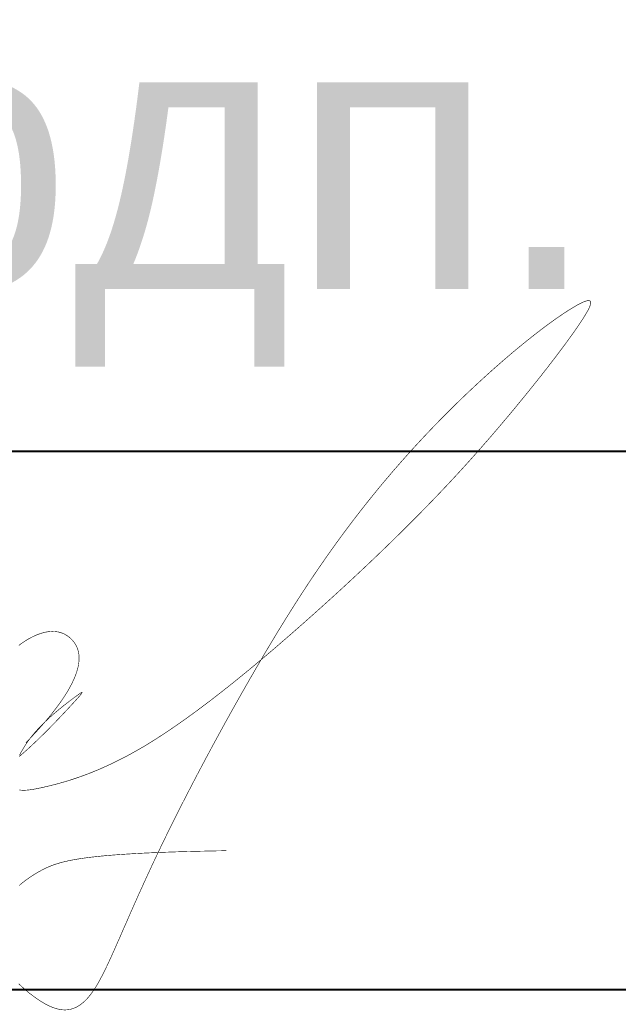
# Model space of a CAD drawing. Header units: millimetres. Extents: x -251843 to -243433, y -86292 to -80352.
# Drawn here: x -244859.1 to -244803.5, y -85993.9 to -85901.9 of the extents above; entities that cross this region are included whole.
import ezdxf

# ---------------------------------------------------------------- set-up
doc = ezdxf.new("R2010")
doc.units = ezdxf.units.MM
doc.linetypes.add('K5LT32768', pattern=[0])
doc.layers.add('Default', color=7, linetype='Continuous')
doc.layers.add('Format', color=7, linetype='Continuous')
doc.styles.add('style5', font='arial.ttf', dxfattribs={"height": 3})

msp = doc.modelspace()

# ---------------------------------------------------------------- linework, layer by layer
at = {"layer": 'Default', "color": 0, "linetype": 'K5LT32768', "const_width": 0.054}
for points in [[(-244859.18, -85973.406), (-244859.139, -85973.414), (-244859.096, -85973.421), (-244859.052, -85973.427), (-244859.007, -85973.432), (-244858.96, -85973.436), (-244858.912, -85973.439), (-244858.862, -85973.441), (-244858.811, -85973.442), (-244858.759, -85973.442), (-244858.705, -85973.441), (-244858.65, -85973.44), (-244858.594, -85973.437), (-244858.536, -85973.434), (-244858.476, -85973.429), (-244858.415, -85973.424), (-244858.353, -85973.418), (-244858.289, -85973.411), (-244858.224, -85973.403), (-244858.157, -85973.394), (-244858.019, -85973.374), (-244857.874, -85973.351), (-244857.724, -85973.324), (-244857.568, -85973.295), (-244857.405, -85973.262), (-244857.236, -85973.227), (-244857.06, -85973.189), (-244856.878, -85973.148), (-244856.69, -85973.105), (-244856.495, -85973.059), (-244856.294, -85973.01), (-244856.086, -85972.958), (-244855.871, -85972.903), (-244855.65, -85972.844), (-244855.423, -85972.782), (-244855.189, -85972.717), (-244854.949, -85972.647), (-244854.703, -85972.572), (-244854.577, -85972.534), (-244854.45, -85972.494), (-244854.321, -85972.453), (-244854.191, -85972.411), (-244854.059, -85972.367), (-244853.925, -85972.322), (-244853.79, -85972.277), (-244853.654, -85972.229), (-244853.516, -85972.181), (-244853.376, -85972.131), (-244853.235, -85972.079), (-244853.092, -85972.027), (-244852.947, -85971.972), (-244852.802, -85971.917), (-244852.654, -85971.86), (-244852.505, -85971.801), (-244852.355, -85971.741), (-244852.203, -85971.679), (-244852.049, -85971.616), (-244851.894, -85971.551), (-244851.737, -85971.484), (-244851.579, -85971.416), (-244851.42, -85971.346), (-244851.259, -85971.274), (-244851.096, -85971.201), (-244850.932, -85971.126), (-244850.766, -85971.049), (-244850.599, -85970.97), (-244850.43, -85970.889), (-244850.26, -85970.807), (-244850.089, -85970.722), (-244849.916, -85970.636), (-244849.741, -85970.547), (-244849.565, -85970.457), (-244849.387, -85970.365), (-244849.208, -85970.27), (-244849.028, -85970.174), (-244848.846, -85970.075), (-244848.663, -85969.974), (-244848.478, -85969.871), (-244848.292, -85969.766), (-244848.104, -85969.659), (-244847.915, -85969.55), (-244847.724, -85969.438), (-244847.532, -85969.324), (-244847.338, -85969.208), (-244847.143, -85969.089), (-244846.947, -85968.968), (-244846.749, -85968.845), (-244846.55, -85968.719), (-244846.35, -85968.592), (-244846.148, -85968.462), (-244845.945, -85968.33), (-244845.74, -85968.195), (-244845.535, -85968.059), (-244845.328, -85967.921), (-244845.12, -85967.78), (-244844.911, -85967.638), (-244844.7, -85967.493), (-244844.489, -85967.347), (-244844.276, -85967.198), (-244844.063, -85967.048), (-244843.848, -85966.895), (-244843.632, -85966.741), (-244843.415, -85966.585), (-244843.197, -85966.427), (-244842.978, -85966.267), (-244842.759, -85966.106), (-244842.538, -85965.943), (-244842.316, -85965.778), (-244842.094, -85965.611), (-244841.87, -85965.443), (-244841.646, -85965.273), (-244841.421, -85965.102), (-244841.195, -85964.929), (-244840.969, -85964.754), (-244840.741, -85964.578), (-244840.513, -85964.4), (-244840.285, -85964.221), (-244840.055, -85964.04), (-244839.825, -85963.858), (-244839.594, -85963.675), (-244839.363, -85963.49), (-244839.131, -85963.304), (-244838.899, -85963.116), (-244838.666, -85962.928), (-244838.432, -85962.738), (-244838.198, -85962.546), (-244837.964, -85962.354), (-244837.729, -85962.16), (-244837.493, -85961.965), (-244837.257, -85961.769), (-244836.785, -85961.374), (-244836.311, -85960.975), (-244835.835, -85960.572), (-244835.359, -85960.165), (-244834.882, -85959.754), (-244834.403, -85959.34), (-244833.925, -85958.924), (-244833.445, -85958.504), (-244832.966, -85958.082), (-244832.486, -85957.658), (-244832.007, -85957.232), (-244831.527, -85956.804), (-244831.048, -85956.374), (-244830.569, -85955.941), (-244830.09, -85955.507), (-244829.612, -85955.071), (-244829.135, -85954.633), (-244828.659, -85954.194), (-244828.183, -85953.753), (-244827.708, -85953.31), (-244827.235, -85952.866), (-244826.762, -85952.42), (-244826.291, -85951.973), (-244825.822, -85951.524), (-244825.354, -85951.074), (-244824.887, -85950.623), (-244824.423, -85950.17), (-244823.96, -85949.716), (-244823.5, -85949.262), (-244823.041, -85948.806), (-244822.585, -85948.349), (-244822.131, -85947.891), (-244821.905, -85947.662), (-244821.679, -85947.432), (-244821.454, -85947.202), (-244821.23, -85946.972), (-244821.007, -85946.742), (-244820.784, -85946.511), (-244820.562, -85946.281), (-244820.34, -85946.05), (-244820.12, -85945.819), (-244819.9, -85945.588), (-244819.681, -85945.356), (-244819.462, -85945.124), (-244819.245, -85944.893), (-244819.028, -85944.661), (-244818.812, -85944.428), (-244818.597, -85944.196), (-244818.383, -85943.963), (-244818.169, -85943.731), (-244817.957, -85943.498), (-244817.745, -85943.265), (-244817.535, -85943.031), (-244817.325, -85942.798), (-244817.116, -85942.565), (-244816.908, -85942.332), (-244816.702, -85942.1), (-244816.496, -85941.867), (-244816.292, -85941.635), (-244816.089, -85941.403), (-244815.685, -85940.941), (-244815.287, -85940.481), (-244814.894, -85940.023), (-244814.507, -85939.568), (-244814.125, -85939.117), (-244813.748, -85938.67), (-244813.378, -85938.226), (-244813.015, -85937.788), (-244812.658, -85937.354), (-244812.308, -85936.926), (-244811.965, -85936.504), (-244811.629, -85936.088), (-244811.301, -85935.679), (-244810.981, -85935.277), (-244810.669, -85934.883), (-244810.366, -85934.496), (-244810.071, -85934.118), (-244809.786, -85933.748), (-244809.509, -85933.388), (-244809.242, -85933.037), (-244808.985, -85932.696), (-244808.738, -85932.365), (-244808.501, -85932.046), (-244808.274, -85931.738), (-244808.058, -85931.441), (-244807.854, -85931.156), (-244807.66, -85930.885), (-244807.478, -85930.626), (-244807.308, -85930.38), (-244807.149, -85930.147), (-244807.074, -85930.035), (-244807.001, -85929.926), (-244806.932, -85929.821), (-244806.865, -85929.718), (-244806.801, -85929.619), (-244806.74, -85929.522), (-244806.682, -85929.429), (-244806.626, -85929.339), (-244806.573, -85929.252), (-244806.523, -85929.167), (-244806.476, -85929.086), (-244806.432, -85929.008), (-244806.39, -85928.932), (-244806.351, -85928.86), (-244806.315, -85928.79), (-244806.281, -85928.724), (-244806.25, -85928.66), (-244806.222, -85928.599), (-244806.197, -85928.541), (-244806.174, -85928.486), (-244806.154, -85928.433), (-244806.137, -85928.383), (-244806.122, -85928.336), (-244806.11, -85928.292), (-244806.101, -85928.251), (-244806.094, -85928.212), (-244806.09, -85928.176), (-244806.089, -85928.159), (-244806.088, -85928.143), (-244806.089, -85928.127), (-244806.09, -85928.112), (-244806.091, -85928.098), (-244806.093, -85928.084), (-244806.096, -85928.071), (-244806.1, -85928.059), (-244806.104, -85928.047), (-244806.109, -85928.036), (-244806.114, -85928.025), (-244806.12, -85928.016), (-244806.127, -85928.007), (-244806.134, -85927.998), (-244806.142, -85927.99), (-244806.151, -85927.983), (-244806.16, -85927.976), (-244806.17, -85927.97), (-244806.18, -85927.965), (-244806.192, -85927.96), (-244806.203, -85927.956), (-244806.216, -85927.953), (-244806.229, -85927.95), (-244806.243, -85927.948), (-244806.257, -85927.946), (-244806.272, -85927.945), (-244806.287, -85927.945), (-244806.304, -85927.945), (-244806.338, -85927.948), (-244806.375, -85927.952), (-244806.414, -85927.959), (-244806.456, -85927.969), (-244806.5, -85927.981), (-244806.547, -85927.995), (-244806.596, -85928.011), (-244806.647, -85928.03), (-244806.701, -85928.051), (-244806.757, -85928.075), (-244806.816, -85928.1), (-244806.877, -85928.128), (-244806.941, -85928.158), (-244807.007, -85928.19), (-244807.075, -85928.225), (-244807.146, -85928.261), (-244807.219, -85928.3), (-244807.294, -85928.341), (-244807.372, -85928.384), (-244807.452, -85928.429), (-244807.535, -85928.476), (-244807.619, -85928.525), (-244807.706, -85928.577), (-244807.795, -85928.63), (-244807.887, -85928.686), (-244807.981, -85928.744), (-244808.077, -85928.804), (-244808.175, -85928.866), (-244808.276, -85928.93), (-244808.378, -85928.997), (-244808.483, -85929.066), (-244808.591, -85929.136), (-244808.7, -85929.21), (-244808.925, -85929.362), (-244809.159, -85929.524), (-244809.402, -85929.694), (-244809.653, -85929.873), (-244809.912, -85930.061), (-244810.18, -85930.258), (-244810.455, -85930.464), (-244810.739, -85930.679), (-244811.032, -85930.903), (-244811.332, -85931.137), (-244811.639, -85931.379), (-244811.796, -85931.504), (-244811.955, -85931.631), (-244812.116, -85931.76), (-244812.279, -85931.891), (-244812.443, -85932.025), (-244812.61, -85932.162), (-244812.778, -85932.3), (-244812.948, -85932.441), (-244813.12, -85932.584), (-244813.294, -85932.73), (-244813.47, -85932.878), (-244813.647, -85933.029), (-244813.827, -85933.181), (-244814.008, -85933.337), (-244814.191, -85933.494), (-244814.375, -85933.654), (-244814.562, -85933.817), (-244814.75, -85933.982), (-244814.94, -85934.149), (-244815.132, -85934.319), (-244815.325, -85934.491), (-244815.52, -85934.666), (-244815.717, -85934.843), (-244815.915, -85935.023), (-244816.115, -85935.205), (-244816.317, -85935.39), (-244816.52, -85935.577), (-244816.725, -85935.767), (-244816.932, -85935.959), (-244817.14, -85936.154), (-244817.35, -85936.352), (-244817.561, -85936.552), (-244817.773, -85936.755), (-244817.988, -85936.96), (-244818.203, -85937.168), (-244818.42, -85937.378), (-244818.638, -85937.591), (-244818.858, -85937.807), (-244819.079, -85938.026), (-244819.301, -85938.247), (-244819.525, -85938.471), (-244819.75, -85938.697), (-244819.976, -85938.927), (-244820.203, -85939.159), (-244820.432, -85939.393), (-244820.662, -85939.631), (-244820.892, -85939.871), (-244821.124, -85940.114), (-244821.357, -85940.36), (-244821.592, -85940.609), (-244821.827, -85940.86), (-244822.063, -85941.115), (-244822.3, -85941.372), (-244822.538, -85941.632), (-244822.777, -85941.895), (-244823.017, -85942.161), (-244823.258, -85942.43), (-244823.499, -85942.702), (-244823.742, -85942.977), (-244823.985, -85943.254), (-244824.229, -85943.535), (-244824.474, -85943.819), (-244824.719, -85944.105), (-244824.965, -85944.395), (-244825.212, -85944.688), (-244825.46, -85944.984), (-244825.708, -85945.283), (-244825.956, -85945.585), (-244826.205, -85945.89), (-244826.455, -85946.198), (-244826.705, -85946.51), (-244826.956, -85946.824), (-244827.207, -85947.142), (-244827.459, -85947.463), (-244827.711, -85947.787), (-244827.963, -85948.114), (-244828.215, -85948.444), (-244828.468, -85948.778), (-244828.722, -85949.115), (-244828.975, -85949.455), (-244829.229, -85949.798), (-244829.483, -85950.144), (-244829.737, -85950.494), (-244829.991, -85950.847), (-244830.245, -85951.204), (-244830.5, -85951.563), (-244830.754, -85951.926), (-244831.009, -85952.292), (-244831.264, -85952.661), (-244831.518, -85953.034), (-244831.773, -85953.41), (-244832.027, -85953.789), (-244832.282, -85954.171), (-244832.536, -85954.556), (-244832.79, -85954.944), (-244833.043, -85955.334), (-244833.297, -85955.727), (-244833.55, -85956.123), (-244833.802, -85956.52), (-244834.054, -85956.92), (-244834.306, -85957.322), (-244834.557, -85957.726), (-244834.807, -85958.131), (-244835.056, -85958.539), (-244835.305, -85958.947), (-244835.553, -85959.357), (-244835.801, -85959.768), (-244836.047, -85960.181), (-244836.293, -85960.594), (-244836.537, -85961.008), (-244836.781, -85961.422), (-244837.024, -85961.837), (-244837.265, -85962.253), (-244837.506, -85962.669), (-244837.747, -85963.085), (-244837.986, -85963.501), (-244838.224, -85963.917), (-244838.461, -85964.333), (-244838.696, -85964.749), (-244838.931, -85965.164), (-244839.164, -85965.579), (-244839.396, -85965.993), (-244839.627, -85966.407), (-244839.856, -85966.82), (-244840.084, -85967.232), (-244840.31, -85967.643), (-244840.535, -85968.053), (-244840.758, -85968.461), (-244840.98, -85968.869), (-244841.199, -85969.275), (-244841.417, -85969.679), (-244841.634, -85970.082), (-244841.848, -85970.482), (-244842.061, -85970.881), (-244842.271, -85971.278), (-244842.48, -85971.673), (-244842.686, -85972.066), (-244842.891, -85972.456), (-244843.093, -85972.844), (-244843.293, -85973.23), (-244843.491, -85973.612), (-244843.687, -85973.992), (-244843.88, -85974.369), (-244844.071, -85974.744), (-244844.259, -85975.115), (-244844.445, -85975.482), (-244844.629, -85975.847), (-244844.809, -85976.208), (-244844.988, -85976.565), (-244845.163, -85976.919), (-244845.336, -85977.27), (-244845.506, -85977.616), (-244845.673, -85977.958), (-244845.837, -85978.296), (-244845.999, -85978.63), (-244846.157, -85978.96), (-244846.313, -85979.286), (-244846.466, -85979.608), (-244846.616, -85979.925), (-244846.763, -85980.238), (-244846.908, -85980.548), (-244847.05, -85980.853), (-244847.326, -85981.451), (-244847.593, -85982.033), (-244847.85, -85982.6), (-244848.098, -85983.15), (-244848.337, -85983.685), (-244848.568, -85984.204), (-244848.79, -85984.708), (-244849.005, -85985.196), (-244849.794, -85987), (-244849.976, -85987.414), (-244850.152, -85987.814), (-244850.322, -85988.199), (-244850.488, -85988.57), (-244850.65, -85988.927), (-244850.807, -85989.271), (-244850.885, -85989.437), (-244850.961, -85989.6), (-244851.037, -85989.76), (-244851.111, -85989.916), (-244851.185, -85990.069), (-244851.259, -85990.218), (-244851.331, -85990.364), (-244851.403, -85990.507), (-244851.475, -85990.647), (-244851.546, -85990.783), (-244851.616, -85990.916), (-244851.686, -85991.045), (-244851.756, -85991.172), (-244851.825, -85991.295), (-244851.894, -85991.415), (-244851.963, -85991.532), (-244852.032, -85991.645), (-244852.1, -85991.756), (-244852.168, -85991.863), (-244852.236, -85991.967), (-244852.305, -85992.069), (-244852.373, -85992.167), (-244852.441, -85992.262), (-244852.509, -85992.354), (-244852.577, -85992.442), (-244852.645, -85992.528), (-244852.713, -85992.611), (-244852.782, -85992.691), (-244852.85, -85992.769), (-244852.918, -85992.843), (-244852.986, -85992.914), (-244853.055, -85992.983), (-244853.123, -85993.048), (-244853.192, -85993.111), (-244853.26, -85993.171), (-244853.329, -85993.229), (-244853.398, -85993.284), (-244853.467, -85993.336), (-244853.536, -85993.385), (-244853.605, -85993.432), (-244853.674, -85993.476), (-244853.743, -85993.517), (-244853.813, -85993.556), (-244853.882, -85993.592), (-244853.952, -85993.626), (-244854.022, -85993.657), (-244854.092, -85993.686), (-244854.163, -85993.713), (-244854.233, -85993.736), (-244854.304, -85993.758), (-244854.375, -85993.777), (-244854.446, -85993.794), (-244854.517, -85993.808), (-244854.589, -85993.82), (-244854.661, -85993.83), (-244854.733, -85993.838), (-244854.805, -85993.843), (-244854.878, -85993.846), (-244854.951, -85993.847), (-244855.024, -85993.846), (-244855.097, -85993.843), (-244855.171, -85993.837), (-244855.245, -85993.83), (-244855.319, -85993.82), (-244855.393, -85993.808), (-244855.468, -85993.795), (-244855.544, -85993.779), (-244855.619, -85993.761), (-244855.695, -85993.741), (-244855.771, -85993.72), (-244855.848, -85993.696), (-244855.925, -85993.671), (-244856.002, -85993.644), (-244856.08, -85993.615), (-244856.158, -85993.584), (-244856.236, -85993.551), (-244856.315, -85993.517), (-244856.394, -85993.481), (-244856.474, -85993.443), (-244856.554, -85993.403), (-244856.635, -85993.362), (-244856.716, -85993.319), (-244856.797, -85993.275), (-244856.879, -85993.229), (-244856.961, -85993.181), (-244857.044, -85993.132), (-244857.127, -85993.082), (-244857.211, -85993.029), (-244857.295, -85992.976), (-244857.379, -85992.921), (-244857.463, -85992.865), (-244857.548, -85992.807), (-244857.632, -85992.748), (-244857.717, -85992.688), (-244857.802, -85992.627), (-244857.887, -85992.564), (-244857.972, -85992.5), (-244858.057, -85992.435), (-244858.142, -85992.369), (-244858.227, -85992.302), (-244858.312, -85992.234), (-244858.396, -85992.164), (-244858.481, -85992.094), (-244858.565, -85992.023), (-244858.649, -85991.951), (-244858.732, -85991.878), (-244858.815, -85991.804), (-244858.898, -85991.73), (-244858.981, -85991.654), (-244859.063, -85991.578), (-244859.144, -85991.501), (-244859.225, -85991.424)], [(-244858.561, -85969.018), (-244858.425, -85968.877), (-244858.29, -85968.737), (-244858.159, -85968.599), (-244858.029, -85968.462), (-244857.902, -85968.326), (-244857.777, -85968.192), (-244857.654, -85968.059), (-244857.533, -85967.927), (-244857.415, -85967.797), (-244857.299, -85967.668), (-244857.185, -85967.54), (-244857.073, -85967.414), (-244856.964, -85967.288), (-244856.856, -85967.164), (-244856.751, -85967.041), (-244856.648, -85966.92), (-244856.547, -85966.799), (-244856.448, -85966.68), (-244856.351, -85966.562), (-244856.256, -85966.446), (-244856.163, -85966.33), (-244856.072, -85966.215), (-244855.983, -85966.102), (-244855.896, -85965.99), (-244855.81, -85965.879), (-244855.727, -85965.769), (-244855.646, -85965.66), (-244855.567, -85965.553), (-244855.489, -85965.446), (-244855.414, -85965.341), (-244855.34, -85965.237), (-244855.268, -85965.134), (-244855.198, -85965.032), (-244855.129, -85964.931), (-244855.063, -85964.831), (-244854.998, -85964.732), (-244854.935, -85964.634), (-244854.874, -85964.538), (-244854.814, -85964.442), (-244854.756, -85964.348), (-244854.7, -85964.255), (-244854.645, -85964.162), (-244854.592, -85964.071), (-244854.541, -85963.981), (-244854.491, -85963.892), (-244854.443, -85963.803), (-244854.397, -85963.716), (-244854.352, -85963.63), (-244854.308, -85963.545), (-244854.266, -85963.461), (-244854.226, -85963.378), (-244854.187, -85963.296), (-244854.149, -85963.214), (-244854.113, -85963.134), (-244854.079, -85963.055), (-244854.045, -85962.977), (-244854.014, -85962.9), (-244853.983, -85962.823), (-244853.954, -85962.748), (-244853.927, -85962.673), (-244853.9, -85962.6), (-244853.875, -85962.527), (-244853.852, -85962.456), (-244853.829, -85962.385), (-244853.808, -85962.315), (-244853.788, -85962.246), (-244853.77, -85962.178), (-244853.752, -85962.111), (-244853.736, -85962.045), (-244853.721, -85961.979), (-244853.707, -85961.915), (-244853.694, -85961.851), (-244853.683, -85961.788), (-244853.672, -85961.726), (-244853.663, -85961.665), (-244853.655, -85961.605), (-244853.647, -85961.545), (-244853.641, -85961.486), (-244853.636, -85961.429), (-244853.632, -85961.372), (-244853.629, -85961.315), (-244853.627, -85961.26), (-244853.626, -85961.205), (-244853.626, -85961.151), (-244853.626, -85961.098), (-244853.628, -85961.046), (-244853.63, -85960.994), (-244853.634, -85960.943), (-244853.638, -85960.893), (-244853.643, -85960.844), (-244853.649, -85960.795), (-244853.656, -85960.747), (-244853.664, -85960.7), (-244853.672, -85960.653), (-244853.681, -85960.608), (-244853.691, -85960.563), (-244853.702, -85960.518), (-244853.713, -85960.474), (-244853.725, -85960.431), (-244853.738, -85960.389), (-244853.751, -85960.347), (-244853.765, -85960.306), (-244853.78, -85960.266), (-244853.795, -85960.226), (-244853.811, -85960.187), (-244853.828, -85960.148), (-244853.845, -85960.11), (-244853.862, -85960.073), (-244853.88, -85960.036), (-244853.899, -85960), (-244853.918, -85959.965), (-244853.937, -85959.93), (-244853.958, -85959.896), (-244853.978, -85959.862), (-244853.999, -85959.829), (-244854.02, -85959.796), (-244854.042, -85959.764), (-244854.064, -85959.732), (-244854.109, -85959.671), (-244854.156, -85959.612), (-244854.204, -85959.554), (-244854.252, -85959.499), (-244854.302, -85959.446), (-244854.352, -85959.394), (-244854.404, -85959.345), (-244854.456, -85959.297), (-244854.508, -85959.251), (-244854.562, -85959.207), (-244854.616, -85959.165), (-244854.671, -85959.125), (-244854.726, -85959.086), (-244854.783, -85959.05), (-244854.84, -85959.015), (-244854.897, -85958.982), (-244854.955, -85958.95), (-244855.014, -85958.921), (-244855.074, -85958.893), (-244855.134, -85958.867), (-244855.195, -85958.843), (-244855.256, -85958.821), (-244855.318, -85958.8), (-244855.381, -85958.781), (-244855.444, -85958.764), (-244855.508, -85958.749), (-244855.573, -85958.735), (-244855.637, -85958.723), (-244855.703, -85958.712), (-244855.769, -85958.704), (-244855.835, -85958.697), (-244855.903, -85958.691), (-244855.97, -85958.688), (-244856.038, -85958.686), (-244856.107, -85958.685), (-244856.176, -85958.686), (-244856.245, -85958.689), (-244856.315, -85958.694), (-244856.386, -85958.7), (-244856.457, -85958.708), (-244856.528, -85958.717), (-244856.6, -85958.728), (-244856.672, -85958.74), (-244856.744, -85958.754), (-244856.817, -85958.77), (-244856.89, -85958.787), (-244856.964, -85958.806), (-244857.038, -85958.826), (-244857.112, -85958.848), (-244857.187, -85958.871), (-244857.262, -85958.896), (-244857.338, -85958.922), (-244857.413, -85958.949), (-244857.489, -85958.979), (-244857.566, -85959.009), (-244857.642, -85959.042), (-244857.719, -85959.075), (-244857.796, -85959.11), (-244857.874, -85959.147), (-244857.951, -85959.185), (-244858.029, -85959.224), (-244858.107, -85959.265), (-244858.185, -85959.307), (-244858.264, -85959.35), (-244858.343, -85959.395), (-244858.421, -85959.441), (-244858.501, -85959.489), (-244858.58, -85959.538), (-244858.659, -85959.588), (-244858.739, -85959.64), (-244858.818, -85959.693), (-244858.898, -85959.748), (-244858.978, -85959.803), (-244859.058, -85959.86), (-244859.138, -85959.918), (-244859.218, -85959.978)], [(-244859.19, -85970.31), (-244859.077, -85970.214), (-244858.963, -85970.116), (-244858.849, -85970.017), (-244858.734, -85969.917), (-244858.62, -85969.815), (-244858.505, -85969.713), (-244858.391, -85969.61), (-244858.276, -85969.505), (-244858.162, -85969.4), (-244858.047, -85969.295), (-244857.82, -85969.082), (-244857.593, -85968.867), (-244857.368, -85968.651), (-244857.146, -85968.434), (-244856.926, -85968.218), (-244856.709, -85968.003), (-244856.496, -85967.789), (-244856.287, -85967.577), (-244856.082, -85967.367), (-244855.883, -85967.162), (-244855.688, -85966.96), (-244855.5, -85966.763), (-244855.317, -85966.572), (-244855.142, -85966.386), (-244854.974, -85966.207), (-244854.813, -85966.035), (-244854.516, -85965.716), (-244854.255, -85965.433), (-244854.028, -85965.185), (-244853.835, -85964.972), (-244853.752, -85964.879), (-244853.676, -85964.793), (-244853.609, -85964.716), (-244853.549, -85964.646), (-244853.498, -85964.584), (-244853.454, -85964.53), (-244853.418, -85964.483), (-244853.389, -85964.444), (-244853.367, -85964.411), (-244853.359, -85964.398), (-244853.353, -85964.386), (-244853.349, -85964.375), (-244853.346, -85964.367), (-244853.346, -85964.36), (-244853.347, -85964.355), (-244853.349, -85964.351), (-244853.354, -85964.349), (-244853.36, -85964.349), (-244853.368, -85964.35), (-244853.377, -85964.353), (-244853.388, -85964.357), (-244853.401, -85964.363), (-244853.416, -85964.37), (-244853.45, -85964.389), (-244853.49, -85964.413), (-244853.536, -85964.443), (-244853.589, -85964.479), (-244853.648, -85964.519), (-244853.712, -85964.565), (-244853.859, -85964.67), (-244854.028, -85964.794), (-244854.218, -85964.935), (-244854.427, -85965.093), (-244854.654, -85965.265), (-244854.772, -85965.357), (-244854.895, -85965.452), (-244855.02, -85965.551), (-244855.148, -85965.653), (-244855.279, -85965.758), (-244855.411, -85965.866), (-244855.546, -85965.978), (-244855.683, -85966.092), (-244855.821, -85966.209), (-244855.96, -85966.328), (-244856.1, -85966.451), (-244856.24, -85966.575), (-244856.381, -85966.703), (-244856.522, -85966.832), (-244856.662, -85966.964), (-244856.802, -85967.097), (-244856.941, -85967.233), (-244857.079, -85967.37), (-244857.215, -85967.51), (-244857.283, -85967.58), (-244857.35, -85967.651), (-244857.417, -85967.722), (-244857.483, -85967.794), (-244857.548, -85967.866), (-244857.613, -85967.938), (-244857.678, -85968.011), (-244857.741, -85968.084), (-244857.804, -85968.157), (-244857.866, -85968.231), (-244857.928, -85968.304), (-244857.988, -85968.379), (-244858.048, -85968.453), (-244858.107, -85968.528), (-244858.165, -85968.603), (-244858.222, -85968.678), (-244858.278, -85968.754), (-244858.333, -85968.829), (-244858.387, -85968.905), (-244858.44, -85968.981), (-244858.492, -85969.057), (-244858.544, -85969.133), (-244858.594, -85969.209), (-244858.644, -85969.286), (-244858.692, -85969.362), (-244858.74, -85969.438), (-244858.786, -85969.514), (-244858.832, -85969.59), (-244858.877, -85969.666), (-244858.92, -85969.742), (-244858.963, -85969.818), (-244859.005, -85969.893), (-244859.045, -85969.969), (-244859.085, -85970.044), (-244859.124, -85970.119), (-244859.162, -85970.193)], [(-244859.188, -85982.287), (-244859.069, -85982.186), (-244858.947, -85982.085), (-244858.885, -85982.035), (-244858.822, -85981.986), (-244858.759, -85981.936), (-244858.695, -85981.887), (-244858.63, -85981.838), (-244858.565, -85981.79), (-244858.499, -85981.742), (-244858.432, -85981.694), (-244858.365, -85981.646), (-244858.297, -85981.598), (-244858.228, -85981.551), (-244858.159, -85981.504), (-244858.089, -85981.457), (-244858.018, -85981.411), (-244857.947, -85981.365), (-244857.875, -85981.319), (-244857.802, -85981.274), (-244857.728, -85981.228), (-244857.654, -85981.183), (-244857.579, -85981.139), (-244857.503, -85981.094), (-244857.427, -85981.05), (-244857.35, -85981.007), (-244857.272, -85980.963), (-244857.193, -85980.92), (-244857.114, -85980.877), (-244857.034, -85980.835), (-244856.952, -85980.792), (-244856.87, -85980.75), (-244856.786, -85980.709), (-244856.701, -85980.668), (-244856.613, -85980.627), (-244856.523, -85980.586), (-244856.431, -85980.546), (-244856.336, -85980.506), (-244856.238, -85980.467), (-244856.138, -85980.428), (-244856.033, -85980.389), (-244855.925, -85980.35), (-244855.813, -85980.313), (-244855.697, -85980.275), (-244855.577, -85980.238), (-244855.452, -85980.201), (-244855.322, -85980.165), (-244855.188, -85980.129), (-244855.047, -85980.093), (-244854.902, -85980.058), (-244854.75, -85980.024), (-244854.592, -85979.99), (-244854.429, -85979.956), (-244854.258, -85979.923), (-244854.081, -85979.89), (-244853.897, -85979.858), (-244853.705, -85979.826), (-244853.506, -85979.795), (-244853.299, -85979.764), (-244853.085, -85979.734), (-244852.862, -85979.704), (-244852.63, -85979.674), (-244852.39, -85979.646), (-244852.141, -85979.618), (-244851.883, -85979.59), (-244851.615, -85979.563), (-244851.338, -85979.536), (-244851.051, -85979.51), (-244850.753, -85979.485), (-244850.446, -85979.46), (-244850.127, -85979.435), (-244849.798, -85979.411), (-244849.458, -85979.388), (-244849.106, -85979.366), (-244848.743, -85979.344), (-244848.367, -85979.322), (-244847.98, -85979.301), (-244847.58, -85979.281), (-244847.168, -85979.262), (-244846.743, -85979.243), (-244846.305, -85979.225), (-244845.854, -85979.207), (-244845.389, -85979.19), (-244844.911, -85979.174), (-244844.418, -85979.158), (-244843.911, -85979.143), (-244843.39, -85979.129), (-244842.854, -85979.115), (-244842.303, -85979.102), (-244841.737, -85979.09), (-244841.155, -85979.078), (-244840.558, -85979.067), (-244839.945, -85979.057)]]:
    msp.add_lwpolyline(points, dxfattribs=at)
at = {"layer": 'Format', "color": 0}
for p, q in [((-245333.205, -85941.937), (-244683.205, -85941.937)), ((-245333.205, -85991.937), (-244683.205, -85991.937))]:
    msp.add_line(p, q, dxfattribs=at)

# ---------------------------------------------------------------- texts
at = {"layer": 'Format', "color": 0, "style": 'style5'}
msp.add_text('Подп.', height=25, dxfattribs=at).set_placement((-244898.848, -85926.86))

doc.saveas('drawing.dxf')
